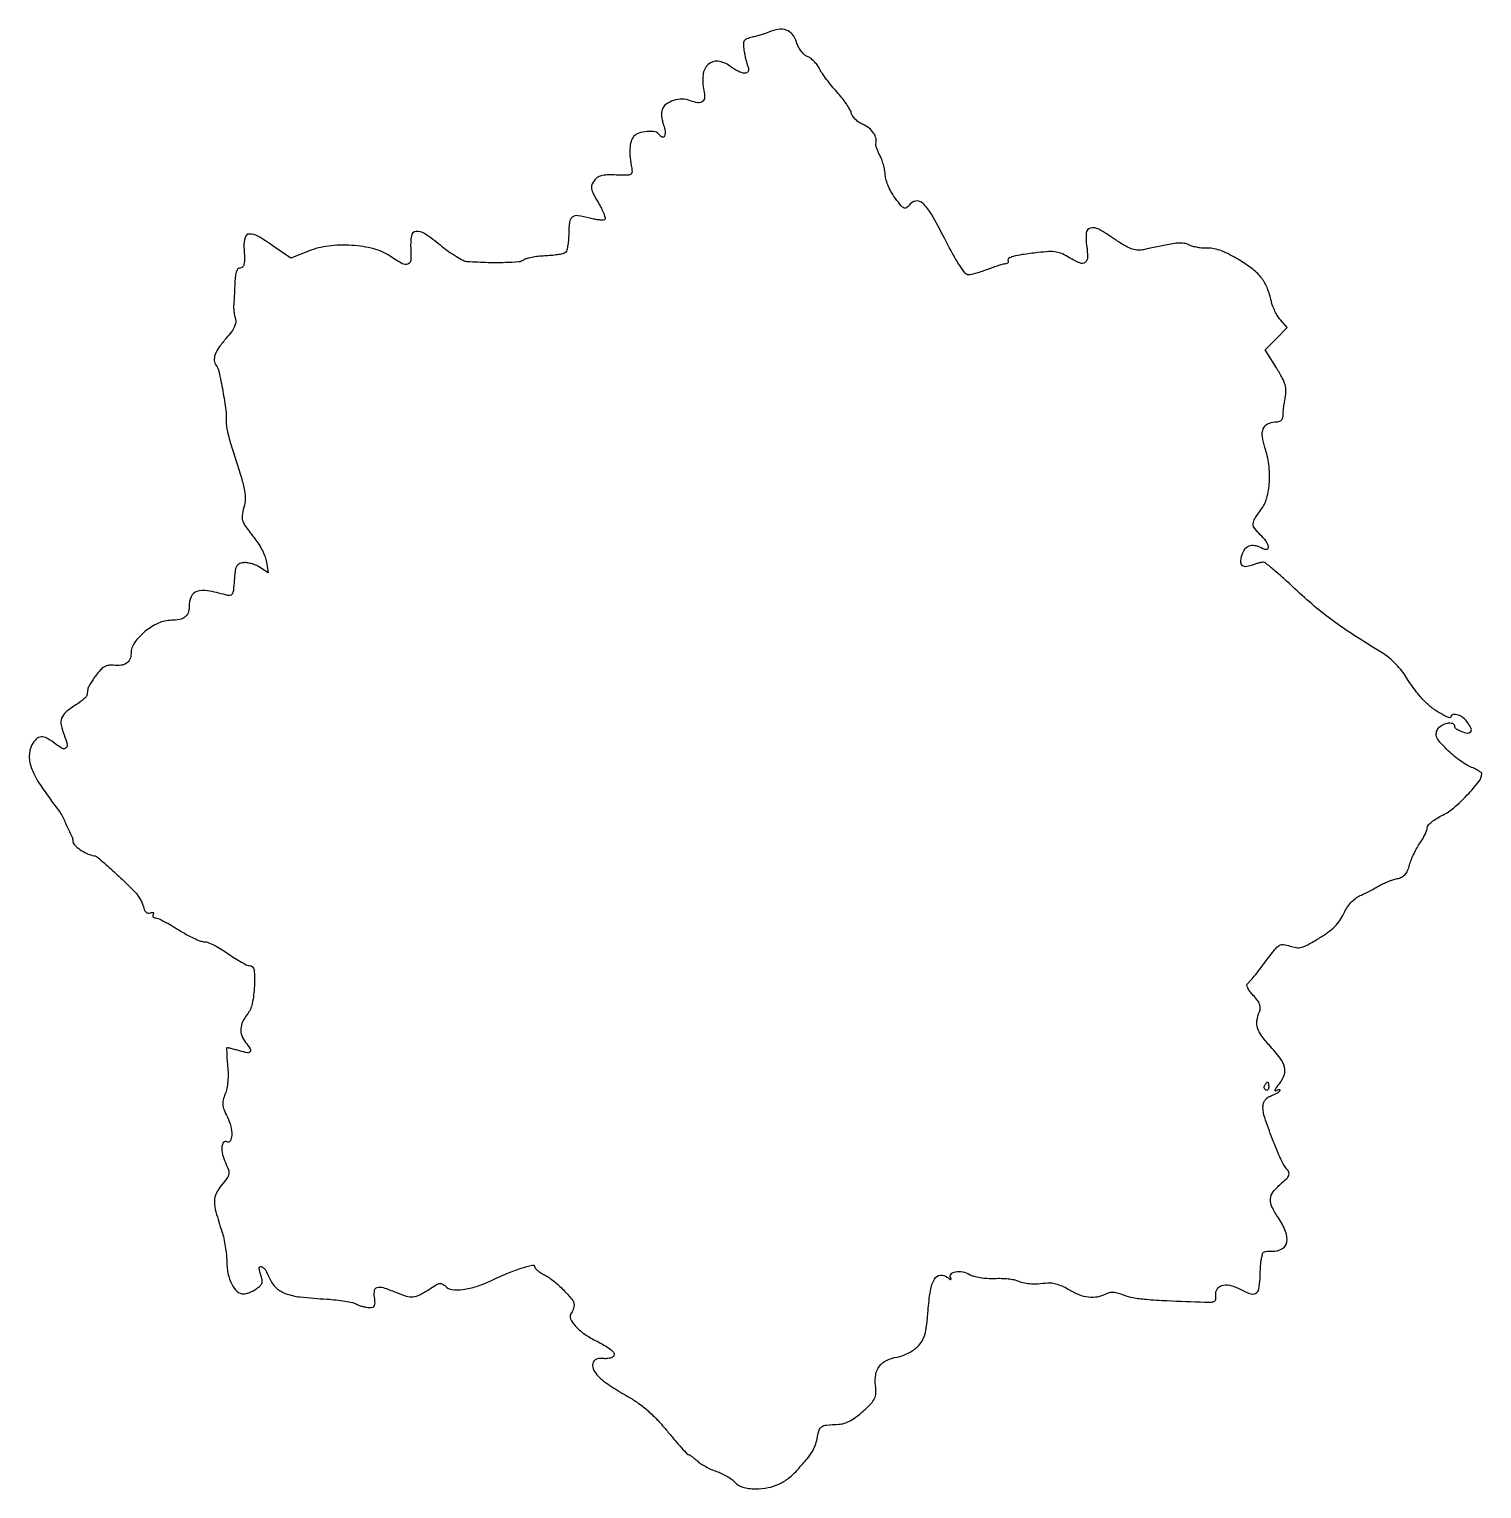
# Model space of a CAD drawing. Extents: x 0 to 425, y 0 to 427.
import ezdxf

# ---------------------------------------------------------------- set-up
doc = ezdxf.new("R2010")
doc.units = 0

msp = doc.modelspace()

# ---------------------------------------------------------------- linework, layer by layer
for points in [[(216.5, 426.026281, -0.019835), (215.531726, 425.643631, -0.009239), (214.249099, 425.22113, -0.009137), (212.884836, 424.826674, -0.012612), (211.645869, 424.52615, 0.034644), (210.059137, 424.066437, 0.166076), (209.337464, 423.482358, 0.149822), (209.083539, 422.542251, 0.026609), (209.243486, 420.704813, 0.01354), (209.472108, 419.349517, 0.011386), (209.785598, 417.927351, 0.011543), (210.131528, 416.641559, 0.030886), (210.454606, 415.75, -0.219913), (210.426005, 414.53463, -0.303855), (209.509514, 414.00457, -0.104711), (207.538099, 414.559285, -0.038441), (205.073701, 416.103631, 0.125748), (201.638058, 417.501655, 0.226892), (198.805096, 416.594316, 0.17782), (197.267314, 413.511061, 0.081905), (197.50728, 408.966852, -0.061374), (197.70432, 406.868099, -0.226036), (197.112619, 405.713526, -0.20558), (195.788642, 405.379546, -0.051272), (193.583916, 405.968095, 0.090372), (191.185793, 406.412082, 0.076994), (188.639002, 406.024897, 0.08317), (186.507806, 404.940939, 0.14294), (185.310798, 403.367544, 0.082883), (185.140251, 402.530588, 0.033072), (185.17605, 401.35676, 0.031599), (185.383517, 400.069418, 0.034504), (185.747928, 398.856859, -0.059144), (186.203667, 397.016659, -0.133642), (186.003416, 395.606758, -0.395589), (185.335668, 395.316056, -0.170223), (184.510081, 395.983688, 0.212771), (183.273002, 396.826271, 0.061902), (180.915847, 396.956043, 0.060614), (178.486188, 396.489462, 0.142775), (176.97125, 395.465358, 0.108066), (176.218057, 394.009481, 0.050338), (175.874409, 391.900725, 0.041378), (175.931422, 389.280812, 0.025981), (176.409013, 386.252433, -0.068551), (176.500253, 384.978131, -0.278791), (176.073933, 384.367101, -0.107778), (174.962806, 384.138268, -0.007966), (171.840933, 384.224302, 0.017229), (169.236277, 384.247817, 0.057596), (167.547194, 384.008941, 0.086866), (166.356383, 383.464461, 0.084519), (165.408249, 382.543636, 0.074584), (164.775785, 381.336103, 0.130779), (164.693486, 380.218476, 0.073669), (165.18901, 378.788839, 0.012343), (166.597591, 376.243261, -0.015582), (167.540917, 374.512115, -0.023928), (168.236791, 372.953539, -0.02065), (168.673053, 371.683116, -0.275382), (168.556648, 371.223314, -0.197618), (168.10851, 371.03638, -0.023346), (167.007615, 371.082315, -0.025073), (165.647858, 371.271884, -0.018046), (164.153525, 371.613499, 0.028827), (160.688618, 372.327412, 0.200477), (159.046974, 371.907974, 0.204057), (158.208382, 370.451307, 0.029951), (158, 366.975684, -0.020986), (157.919808, 365.065922, -0.027925), (157.677821, 363.345851, -0.027664), (157.32972, 361.987772, -0.179644), (156.903219, 361.440186, -0.088739), (156.20639, 361.16464, -0.013107), (154.708734, 360.902417, -0.014432), (152.903858, 360.687975, -0.011961), (150.972792, 360.561354, 0.017683), (149.025515, 360.411275, 0.019956), (147.171405, 360.126901, 0.01963), (145.626753, 359.763033, 0.094239), (144.819573, 359.364597, -0.142172), (143.374517, 358.814066, -0.012844), (139.473117, 358.595902, -0.014699), (134.450627, 358.591993, -0.008204), (128.341668, 358.867239, -0.103091), (127.173871, 359.186529, -0.018003), (125.169433, 360.303383, -0.018871), (122.879476, 361.810533, -0.015939), (120.573417, 363.569809, 0.020447), (115.860692, 367.098378, 0.176526), (113.359124, 367.743399, 0.338351), (111.99791, 366.476261, 0.058118), (111.800082, 362.715217, -0.031598), (111.80139, 359.273121, -0.297092), (110.95924, 358.142897, -0.221459), (109.347684, 358.277011, -0.019486), (105.785066, 360.500083, 0.087716), (101.00074, 362.647325, 0.046461), (94.556559, 363.647797, 0.045405), (87.769955, 363.446996, 0.063871), (81.9051, 361.962594), (76.748138, 359.929909), (71.615409, 363.464955, 0.01852), (67.080192, 366.346892, 0.139431), (64.643148, 366.974297, 0.326597), (63.359889, 365.985627, 0.085992), (63.053789, 363.25, -0.008302), (63.203727, 359.807586, -0.058497), (63.053409, 358.14068, -0.159591), (62.580228, 357.320556, -0.184806), (61.74257, 357, 0.255413), (61.193742, 356.700079, 0.071038), (60.771871, 355.777027, 0.045698), (60.479406, 354.300333, 0.018485), (60.341363, 352.25, -0.002391), (60.273755, 350.321461, -0.002633), (60.189523, 348.454687, -0.002451), (60.101341, 346.860574, -0.013375), (60.026359, 346, 0.042938), (60.006194, 345.275759, 0.01873), (60.097921, 344.317629, 0.018373), (60.272047, 343.30106, 0.023326), (60.510421, 342.379162, -0.102644), (60.625416, 341.17361, -0.078329), (60.276336, 339.891421, -0.054235), (59.399951, 338.397433, -0.020417), (57.873875, 336.509133, 0.023805), (55.723413, 333.811066, 0.067896), (54.596265, 331.696601, 0.10885), (54.359329, 329.982026, 0.147517), (54.925033, 328.534038, -0.115328), (55.73604, 326.792087, -0.006891), (56.851276, 321.064486, -0.009528), (57.761104, 315.407578, -0.060444), (57.818313, 312.5, 0.059932), (57.838582, 311.413513, 0.01411), (58.140374, 309.61875, 0.014333), (58.608057, 307.560937, 0.013666), (59.199509, 305.5, -0.001845), (62.282868, 295.641089, -0.024012), (63.238308, 291.921111, -0.063763), (63.422122, 289.508377, -0.057058), (63.008726, 287.030424, 0.035638), (62.505639, 284.647352, 0.119924), (62.666597, 283.073258, 0.074394), (63.577952, 281.361026, 0.008461), (66.253947, 277.874032, -0.029465), (67.39405, 276.251676, -0.023241), (68.436809, 274.375068, -0.023785), (69.243156, 272.535668, -0.052365), (69.638699, 271.054452), (70.142018, 267.86084), (67.628825, 269.507548, 0.044117), (66.497199, 270.113855, 0.034142), (65.175962, 270.574441, 0.035081), (63.873079, 270.834533, 0.067029), (62.807816, 270.827127, 0.083626), (61.576917, 270.435993, 0.158396), (60.851104, 269.705345, 0.086869), (60.442221, 268.357782, 0.014426), (60.191075, 265.648778, -0.009626), (59.949651, 262.741304, -0.10845), (59.589723, 261.648433, -0.26058), (58.923636, 261.26105, -0.073868), (57.691075, 261.422851, 0.025965), (52.387552, 262.642696, 0.121927), (49.290203, 262.430191, 0.215696), (47.607155, 260.905594, 0.102829), (47, 257.984544, -0.084689), (46.690627, 256.171112, -0.144137), (45.798646, 254.932845, -0.118355), (44.230679, 254.223908, -0.047289), (41.868553, 254, 0.10729), (38.041296, 253.169182, 0.064622), (34.081274, 250.705217, 0.06679), (31.045908, 247.458446, 0.15324), (30.022236, 244.309017, -0.095112), (29.673556, 242.587175, -0.149647), (28.724535, 241.429185, -0.121528), (27.121675, 240.852628, -0.052031), (24.830094, 240.853874, 0.066657), (23.426732, 240.81372, 0.090093), (22.233112, 240.38958, 0.073104), (21.092683, 239.49149, 0.030293), (19.829493, 237.983248, 0.010419), (18.928344, 236.709702, 0.012993), (18.14757, 235.48885, 0.011268), (17.547089, 234.441207, 0.090831), (17.375, 233.91622, 0.000026), (17.318097, 233.498976, 0.000015), (17.25, 232.999348, 0.000015), (17.181905, 232.499508, 0.000025), (17.125, 232.081559, -0.163071), (16.891606, 231.608781, -0.020155), (16.037741, 230.815508, -0.022093), (14.910748, 229.933338, -0.016599), (13.599224, 229.061324, 0.03944), (10.962964, 227.129427, 0.12777), (9.73836, 225.359939, 0.138254), (9.580905, 223.304471, 0.049407), (10.449783, 220.465944, -0.033609), (11.348123, 217.8311, -0.282725), (11.004761, 216.679103, -0.320904), (9.888779, 216.556966, -0.03864), (7.709808, 218.013625, 0.042442), (5.448582, 219.500553, 0.139957), (3.723669, 219.883999, 0.178364), (2.312013, 219.266449, 0.078662), (1.063475, 217.618604, 0.127011), (0.249486, 214.273931, 0.09286), (1.008906, 210.510796, 0.053705), (3.615675, 205.6427, 0.014257), (8.795631, 198.5, -0.047106), (9.743184, 196.994708, -0.007369), (11.280478, 193.835978, -0.004744), (12.782548, 190.54961, -0.105191), (13, 189.527442, 0.195391), (13.489827, 188.321845, 0.047721), (15.158043, 186.906465, 0.047442), (17.266976, 185.717371, 0.073429), (19.277471, 185.156628, -0.149261), (20.171494, 184.755519, -0.002748), (24.095265, 181.28927, -0.007511), (27.999431, 177.695073, -0.012278), (31.185659, 174.519899, -0.035907), (31.952894, 173.591803, -0.02437), (32.69345, 172.43715, -0.024612), (33.302199, 171.245648, -0.044334), (33.662077, 170.210255, 0.047369), (34.001817, 169.251571, 0.103161), (34.466179, 168.628971, 0.142782), (35.03335, 168.361461, 0.131622), (35.675316, 168.428901, -0.043289), (36.189726, 168.576757, -0.173562), (36.508479, 168.528471, -0.312806), (36.612993, 168.322937, -0.104799), (36.492921, 167.988546, 0.112056), (36.363147, 167.610156, 0.179403), (36.445958, 167.282866, 0.156618), (36.736716, 167.058493, 0.081925), (37.190983, 166.974404, -0.104552), (37.974162, 166.792763, -0.010336), (39.71749, 165.935721, -0.012681), (41.769452, 164.806867, -0.009733), (43.953662, 163.474404, 0.015526), (46.191911, 162.144304, 0.017872), (48.407362, 161.020606, 0.017194), (50.336186, 160.206761, 0.091477), (51.45686, 160, -0.096633), (52.552282, 159.786297, -0.019977), (54.350424, 158.971875, -0.020304), (56.394188, 157.839829, -0.017906), (58.42922, 156.5, 0.01172), (60.411197, 155.159672, 0.015118), (62.294883, 154.028125, 0.01289), (63.903591, 153.180513, 0.115294), (64.676022, 153, -0.386849), (65.985374, 151.808674, -0.035428), (66.097987, 147.017015, -0.038158), (65.460325, 141.884573, -0.117189), (64, 138.727129, 0.054699), (62.646471, 136.554854, 0.097982), (62.122968, 134.526637, 0.1055), (62.426776, 132.556027, 0.071213), (63.531803, 130.55887, -0.023212), (64.84066, 128.650409, -0.302299), (64.814141, 127.832238, -0.293297), (64.042537, 127.523445, -0.022349), (61.756602, 128.069806, 0.003009), (60.485197, 128.426172, 0.004266), (59.349479, 128.726755, 0.002466), (58.389398, 128.967071, 0.060157), (58.116699, 129, 0.415881), (57.972531, 128.85501, 0.005499), (57.995854, 127.457634, 0.011782), (58.082788, 125.762788, 0.007009), (58.262105, 123.749392, -0.022544), (58.398328, 121.393806, -0.024854), (58.313816, 119.111528, -0.026875), (58.026567, 117.079769, -0.050857), (57.54494, 115.499392, 0.036945), (56.95422, 113.737991, 0.086351), (56.847034, 112.356852, 0.072252), (57.208532, 110.873701, 0.020239), (58.19227, 108.693129, -0.055869), (59.180606, 106.007687, -0.065879), (59.476281, 103.317311, -0.131377), (59.009678, 101.714969, -0.416838), (58.032788, 101.479736, 0.372684), (57.107057, 101.330434, 0.157851), (56.59783, 100.071232, 0.074417), (56.773106, 97.810614, 0.054335), (57.601285, 95.427801, -0.021374), (58.515302, 93.267897, -0.129739), (58.634967, 92.069752, -0.119028), (58.154598, 90.918946, -0.016785), (56.555264, 88.883309, 0.062123), (54.94853, 86.406229, 0.11398), (54.416146, 84.073197, 0.067433), (54.84588, 80.962767, 0.011425), (56.591174, 75.215053, -0.024813), (57.131329, 73.248313, -0.014854), (57.586157, 70.866864, -0.014856), (57.898644, 68.463608, -0.024903), (58, 66.429869, 0.053182), (58.373794, 62.925531, 0.066616), (59.480051, 59.852669, 0.082854), (61.075443, 57.727376, 0.192718), (62.892504, 57, 0.066994), (63.68355, 57.106469, 0.027775), (64.708751, 57.449757, 0.026869), (65.781946, 57.945037, 0.031238), (66.740923, 58.531089, 0.040328), (67.830936, 59.4337, 0.124715), (68.327083, 60.242194, 0.125753), (68.376231, 61.185272, 0.041322), (67.98818, 62.531089, -0.062767), (67.498263, 64.550968, -0.560473), (68.082076, 65.005645, -0.167493), (69.297691, 63.998426, -0.037816), (70.534037, 61.57278, 0.100841), (72.372665, 58.866619, 0.106089), (75.093656, 57.15453, 0.060029), (79.49683, 56.122053, 0.01326), (87.237007, 55.471206, -0.012484), (89.959038, 55.246573, -0.013949), (92.567024, 54.891808, -0.013332), (94.763287, 54.46997, -0.068852), (95.921266, 54.042137, 0.033565), (96.804993, 53.642931, 0.023046), (97.852448, 53.306128, 0.023299), (98.895853, 53.074522, 0.042986), (99.761066, 53, 0.079169), (100.692979, 53.148488, 0.203738), (101.196275, 53.588128, 0.125857), (101.367384, 54.430356, 0.023946), (101.213308, 56, -0.075906), (101.22515, 58.044207, -0.302117), (102.032889, 58.92156, -0.142184), (103.770298, 58.847527, -0.017681), (107.345757, 57.5, 0.024121), (110.494751, 56.359273, 0.096258), (112.526184, 56.140272, 0.100608), (114.444715, 56.70251, 0.027661), (117.156263, 58.331296, -0.014202), (119.119102, 59.583409, -0.089224), (120.226464, 60.002055, -0.167), (121.073711, 59.876194, -0.085461), (121.940149, 59.218987, 0.180738), (123.842847, 58.27198, 0.056902), (127.073883, 58.302603, 0.0475), (131.030541, 59.179449, 0.03417), (135.232998, 60.864451, -0.013831), (139.87434, 62.9482, -0.0206), (144.05068, 64.487508, -0.01619), (147.399725, 65.448938, -0.48861), (148, 64.981321, 0.187445), (148.175399, 64.529892, 0.032776), (148.846518, 63.886785, 0.03163), (149.778261, 63.199819, 0.023712), (150.881763, 62.561143, -0.051484), (153.546443, 60.814849, -0.027535), (156.461562, 58.163444, -0.023516), (158.918608, 55.421527, -0.159958), (159.561352, 53.746559, -0.064159), (159.516269, 53.176825, -0.033524), (159.323233, 52.490378, -0.032695), (159.026865, 51.801952, -0.042759), (158.664578, 51.220685, 0.275473), (158.505664, 49.715783, 0.076405), (159.871322, 47.65354, 0.055269), (162.409778, 45.413905, 0.035173), (165.788134, 43.378718, -0.014616), (169.119499, 41.553979, -0.063748), (170.895373, 40.182348, -0.214685), (171.270555, 39.194169, -0.294143), (170.723504, 38.447393, -0.027428), (170.111901, 38.250424, -0.023806), (169.452888, 38.110568, -0.024514), (168.843292, 38.041699, -0.062167), (168.399203, 38.068687, 0.12687), (166.147089, 37.916386, 0.269951), (165.030655, 36.652546, 0.185407), (165.388203, 34.575022, 0.07314), (167.25, 32.287258, 0.03127), (168.499427, 31.278639, 0.008815), (170.56818, 29.866342, 0.008849), (172.967753, 28.349598, 0.00923), (175.386356, 26.940531, -0.028726), (178.329814, 25.068367, -0.024735), (181.196585, 22.78126, -0.022948), (184.024242, 20.04624, -0.017795), (186.850501, 16.827587, 0.004905), (189.031589, 14.210608, 0.007662), (190.965269, 12.005604, 0.002981), (192.651491, 10.163397, 0.208864), (193.025583, 10, -0.140619), (193.363414, 9.903072, -0.015805), (194.033425, 9.454055, -0.018185), (194.810162, 8.853224, -0.013818), (195.61778, 8.141465, 0.042817), (196.634936, 7.344779, 0.019855), (198.076173, 6.482511, 0.019501), (199.671404, 5.691254, 0.025676), (201.185422, 5.10382, -0.029735), (202.68348, 4.508554, -0.023349), (204.230342, 3.694632, -0.023889), (205.600984, 2.798926, -0.052206), (206.534068, 1.962355, 0.070432), (207.603728, 1.071221, 0.061594), (208.927394, 0.462659, 0.050402), (210.593193, 0.112506, 0.026623), (212.704647, 0, 0.047213), (216.28859, 0.339171, 0.061118), (219.430164, 1.348259, 0.05989), (222.282431, 3.106888, 0.04297), (225.004396, 5.683847, 0.007533), (227.784627, 8.906661, 0.034372), (229.237933, 10.908206, 0.053803), (230.071097, 12.625062, 0.041253), (230.611307, 14.640786, -0.026811), (231.205525, 17.14482, -0.17647), (231.958466, 18.164701, -0.125564), (233.321597, 18.640282, -0.011046), (236.997119, 18.875, 0.071752), (238.538985, 19.163452, 0.041418), (240.272806, 19.919064, 0.035654), (242.135436, 21.099996, 0.0246), (244.069371, 22.681638, 0.016231), (246.386705, 24.916002, 0.080888), (247.418046, 26.392447, 0.104698), (247.794587, 27.933277, 0.036527), (247.698262, 30.22647, -0.07023), (247.779437, 33.443313, -0.121681), (248.833528, 35.884374, -0.121138), (250.907166, 37.560876, -0.069239), (254, 38.519408, 0.046923), (255.521468, 38.917726, 0.029862), (257.201812, 39.647129, 0.029901), (258.778883, 40.569098, 0.047998), (259.984891, 41.553822, 0.058389), (261.302675, 43.205254, 0.06805), (262.122477, 45.036283, 0.042924), (262.646004, 47.628552, 0.010034), (263.05995, 52.046963, -0.021661), (263.753424, 57.964187, -0.088942), (264.944095, 61.358234, -0.234567), (266.608315, 62.485045, -0.206932), (268.64177, 61.914097, 0.0173), (269.277551, 61.433541, 0.097433), (269.664633, 61.26143, 0.515161), (269.782211, 61.366076, 0.108507), (269.677438, 61.678004, -0.32998), (269.78324, 62.762621, -0.16381), (271.055249, 63.476405, -0.092137), (273.193547, 63.48254, -0.09068), (275.204417, 62.721617, 0.06903), (276.442638, 62.19112, 0.026454), (278.277401, 61.792301, 0.025125), (280.381648, 61.55797, 0.025082), (282.5, 61.535701, -0.016957), (284.538664, 61.547382, -0.018089), (286.529741, 61.419071, -0.017973), (288.226534, 61.186062, -0.075921), (289.196991, 60.860189, 0.064857), (290.763226, 60.295592, 0.036953), (292.75853, 60.009164, 0.030851), (295.166834, 59.992249, 0.01881), (298, 60.254423, -0.078491), (299.219119, 60.221778, -0.030494), (300.86135, 59.812228, -0.029269), (302.618371, 59.14306, -0.032079), (304.230128, 58.290495, 0.044441), (307.17596, 56.824142, 0.064174), (309.995317, 56.119639, 0.072319), (312.632607, 56.192692, 0.08), (315.042905, 57.022962, -0.071504), (316.11211, 57.411594, -0.067224), (317.27082, 57.494722, -0.054591), (318.608205, 57.26281, -0.027493), (320.227163, 56.697862, 0.055604), (322.899372, 55.930544, 0.020298), (326.808545, 55.427656, 0.011359), (332.923359, 55.031888, 0.002195), (344, 54.616023, 0.017877), (345.960144, 54.621144, 0.133655), (346.839344, 54.897063, 0.226538), (347.216963, 55.505562, 0.061798), (347.201183, 56.667118, -0.175098), (347.572266, 58.411041, -0.187205), (348.962603, 59.455593, -0.123709), (351.2303, 59.519189, -0.064871), (353.900361, 58.551525, 0.028209), (357.165999, 57.089863, 0.204484), (358.847052, 57.155395, 0.240861), (359.795928, 58.388897, 0.038825), (360.125, 61.5, -0.004522), (360.191161, 63.296299, -0.005554), (360.286719, 64.971875, -0.004657), (360.395642, 66.376516, -0.039589), (360.5, 67, 0.006653), (360.60486, 67.444493, 0.004477), (360.713281, 67.954636, 0.00451), (360.809339, 68.450253, 0.008914), (360.875, 68.845571, -0.249982), (361.107565, 69.160098, -0.053339), (361.771094, 69.393025, -0.043957), (362.687473, 69.525127, -0.029207), (363.75, 69.521848, 0.141524), (366.540512, 70.144974, 0.226587), (367.940333, 72.088163, 0.14149), (367.614923, 75.251918, 0.05336), (365.5, 79.214812, -0.035907), (363.622705, 82.455418, -0.131104), (363.172031, 84.766894, -0.148999), (363.955228, 86.822742, -0.051163), (366.178443, 89.152299, 0.014666), (367.932109, 90.74024, 0.103899), (368.575658, 91.683815, 0.195819), (368.579636, 92.518737, 0.077843), (367.982144, 93.521515, -0.069791), (366.218186, 96.376973, -0.011326), (363.724481, 102.420139, -0.010651), (361.496791, 108.572334, -0.081708), (361, 111.592062, -0.065462), (361.152524, 112.752054, -0.093127), (361.601026, 113.687217, -0.088978), (362.376575, 114.424928, -0.054953), (363.5, 115, 0.019085), (364.457722, 115.406597, 0.027704), (365.265625, 115.842771, 0.026587), (365.862223, 116.254085, 0.232572), (366, 116.534266, 0.303161), (365.895636, 116.690572, 0.134918), (365.638221, 116.72296, 0.069853), (365.241171, 116.607697, 0.032902), (364.768411, 116.35687, -0.413614), (364.572627, 116.402877, -0.257253), (364.559276, 116.65921, -0.041408), (364.998139, 117.400868, -0.012358), (365.785928, 118.454981, 0.079411), (367.199916, 120.994598, 0.151826), (367.311293, 123.304076, 0.099432), (366.038228, 125.930306, 0.022908), (362.869551, 129.727657, -0.026008), (360.48401, 132.622778, -0.087099), (359.388846, 134.814276, -0.111439), (359.244928, 136.936438, -0.058376), (359.956814, 139.5, 0.088125), (360.194156, 140.604364, 0.09916), (360.019439, 141.674919, 0.071934), (359.374033, 142.847748, 0.026453), (358.154093, 144.29733, -0.026363), (357.164885, 145.472317, -0.052801), (356.54001, 146.511117, -0.079886), (356.31077, 147.318621, -0.274022), (356.523249, 147.79733, 0.062293), (357.101668, 148.328216, 0.004746), (358.46029, 149.96, 0.006469), (360.042063, 151.948879, 0.004882), (361.729857, 154.172885, -0.007512), (364.450548, 157.719059, -0.083325), (365.770501, 158.91243, -0.174811), (367.028253, 159.197236, -0.059441), (368.875368, 158.740942, 0.057369), (370.687442, 158.285355, 0.098068), (372.23852, 158.384464, 0.060278), (374.108598, 159.130816, 0.011182), (377.323314, 160.982143, 0.021605), (379.970896, 162.747451, 0.037949), (381.970496, 164.456223, 0.044167), (383.471741, 166.24029, 0.046938), (384.601794, 168.225739, -0.037917), (385.541732, 169.948617, -0.041359), (386.70732, 171.456995, -0.04393), (388.027927, 172.668705, -0.05786), (389.429676, 173.507102, 0.008057), (390.787271, 174.145485, 0.005271), (392.332467, 174.923029, 0.005302), (393.822597, 175.71278, 0.010115), (395, 176.384076, -0.024839), (396.153589, 176.997525, -0.01546), (397.560262, 177.605827, -0.015504), (398.988398, 178.121046, -0.026969), (400.205148, 178.446423, 0.062136), (401.547252, 178.908362, 0.094783), (402.529114, 179.646453, 0.081436), (403.265178, 180.783077, 0.035706), (403.866616, 182.479092, -0.027347), (404.383623, 184.018146, -0.016379), (405.155522, 185.78678, -0.016377), (406.041881, 187.501748, -0.027256), (406.911467, 188.875667, 0.021878), (407.71087, 190.109156, 0.022892), (408.386494, 191.389662, 0.023318), (408.864968, 192.543502, 0.086835), (409, 193.315164, -0.189455), (409.283336, 194.03609, -0.034874), (410.34679, 195.031046, -0.033102), (411.829209, 196.080949, -0.024808), (413.584818, 197.04106, 0.066103), (416.810851, 199.167837, 0.02506), (420.710724, 202.911595, 0.020842), (424.131645, 206.859275, 0.15957), (424.975209, 209.12868, 0.249015), (424.824481, 209.441757, 0.020661), (424.05063, 209.96291, 0.023762), (423.01993, 210.531158, 0.015912), (421.792893, 211.085786, -0.042407), (420.295874, 211.86033, -0.017496), (418.406979, 213.144883, -0.017162), (416.465974, 214.671695, -0.021142), (414.769975, 216.230025, -0.01359), (412.746028, 218.367087, -0.071807), (411.853749, 219.706459, -0.134198), (411.65356, 220.822397, -0.100865), (412.012265, 222.022918, -0.130393), (413.144143, 223.236155, -0.088815), (414.90327, 223.946106, -0.125928), (416.397285, 223.88016, -0.330321), (417, 223.067388, 0.262919), (417.445283, 222.279118, 0.046024), (419.038982, 221.50846, 0.046017), (420.757113, 221.03949, 0.244688), (421.656381, 221.323047, 0.298785), (421.864329, 222.324615, 0.063905), (420.963646, 223.959261, 0.059032), (419.527864, 225.50303, 0.11245), (418.031667, 226.281468, 0.036721), (417.253019, 226.425065, 0.063789), (416.596802, 226.412959, 0.096734), (416.157382, 226.258151, 0.265809), (416, 225.983025, -0.531379), (415.355242, 225.547646, -0.035638), (412.968231, 226.713054, -0.033094), (410.171913, 228.59182, -0.040513), (407.844591, 230.711515, -0.019138), (406.65663, 232.085817, -0.008917), (405.218351, 233.951721, -0.00882), (403.776649, 235.965961, -0.012188), (402.559945, 237.826258, 0.037056), (401.191813, 239.706983, 0.023928), (399.353368, 241.677117, 0.023856), (397.32354, 243.473321, 0.035337), (395.371468, 244.826258, -0.008847), (387.65882, 249.588028, -0.015671), (381.499365, 253.821383, -0.01709), (375.994704, 258.161584, -0.013418), (370.32431, 263.222605, 0.005466), (367.089895, 266.203174, 0.008302), (364.208406, 268.71539, 0.003889), (361.723688, 270.777256, 0.172914), (361.098858, 271, 0.05469), (360.571028, 270.942093, 0.012087), (359.686237, 270.723022, 0.012428), (358.670696, 270.418045, 0.011682), (357.650178, 270.057098, -0.077609), (355.844932, 269.675316, -0.260618), (354.798716, 270.188964, -0.195402), (354.502606, 271.522065, -0.047166), (355.099177, 273.75, -0.102244), (355.987632, 275.168135, -0.150008), (357.263461, 275.881021, -0.121277), (358.933617, 275.831529, -0.055155), (360.975319, 275.013209, 0.171194), (362.180499, 274.828232, 0.415843), (362.63641, 275.500656, 0.114733), (361.899665, 277.146761, 0.042895), (360.191807, 279.035932, -0.042731), (358.590329, 280.806264, -0.171525), (358.151439, 282.175418, -0.133186), (358.62112, 283.724721, -0.022064), (360.406922, 286.316722, 0.0955), (362.093327, 289.746521, 0.050938), (362.871457, 294.426303, 0.047678), (362.704462, 299.593883, 0.050928), (361.554761, 304.518384, -0.050177), (360.807355, 307.698193, -0.126289), (361.091656, 310.042965, -0.178785), (362.357567, 311.469708, -0.123427), (364.473035, 312, 0.048718), (365.54097, 312.104304, 0.110377), (366.279922, 312.42951, 0.139116), (366.707124, 312.980079, 0.099727), (366.850916, 313.75, -0.026448), (366.886047, 314.656855, -0.008063), (367.03379, 316.022992, -0.008048), (367.248954, 317.550409, -0.008707), (367.508271, 319.0304, 0.047748), (367.705915, 321.094902, 0.071604), (367.448415, 322.884028, 0.052529), (366.619957, 324.894506, 0.015088), (364.927486, 327.809749), (361.66456, 333.058699), (364.854883, 336.350278), (368.045207, 339.641856), (366.084001, 341.903146, -0.041442), (365.282987, 342.998045, -0.023934), (364.49861, 344.430718, -0.023794), (363.844581, 345.954314, -0.03649), (363.440959, 347.332218, 0.04167), (362.282688, 351.139908, 0.06982), (360.629142, 354.041288, 0.062684), (358.106689, 356.577768, 0.027499), (354.210318, 359.289323, 0.017065), (351.348248, 360.923739, 0.030894), (348.889368, 362.030589, 0.037988), (346.74735, 362.658767, 0.061804), (344.861534, 362.82111, -0.028691), (343.407063, 362.849898, -0.023504), (341.863906, 363.042478, -0.024122), (340.458859, 363.355772, -0.056002), (339.457456, 363.755177, 0.074243), (338.302702, 364.167797, 0.045213), (336.858988, 364.319372, 0.036545), (335.101888, 364.21591, 0.020294), (332.985998, 363.847354, -0.000794), (331.066272, 363.43527, -0.000645), (329.007039, 362.999434, -0.000651), (327.108116, 362.602667, -0.001695), (325.740092, 362.323519, -0.079491), (324.1157, 362.259729, -0.063032), (322.409412, 362.686877, -0.043267), (320.34897, 363.701757, -0.014743), (317.545319, 365.513228, 0.024161), (312.973049, 368.346839, 0.187362), (310.529111, 368.681439, 0.324087), (309.314274, 367.266975, 0.057979), (309.436161, 363.577145, -0.034389), (309.714111, 360.114523, -0.246394), (308.975881, 358.667721, -0.260404), (307.404828, 358.500046, -0.037619), (304.436453, 360.039274, 0.033038), (302.328652, 361.156849, 0.064902), (300.514086, 361.701988, 0.053448), (298.399577, 361.819314, 0.016344), (295.204691, 361.550152, 0.007118), (290.599867, 360.943588, 0.032009), (287.944021, 360.379731, 0.072464), (286.600798, 359.783309, 0.411588), (286.441491, 359.09467, -0.144691), (286.522388, 358.797971, -0.174012), (286.419538, 358.52944, -0.129002), (286.132799, 358.331641, -0.067528), (285.706011, 358.239593, 0.04852), (285.010895, 358.117023, 0.007667), (283.679266, 357.724236, 0.008446), (282.119863, 357.209096, 0.007293), (280.5, 356.61682, -0.011045), (278.852104, 356.028275, -0.011644), (277.208415, 355.524046, -0.011338), (275.773768, 355.155135, -0.05039), (274.911627, 355.043893, -0.238367), (273.962493, 355.49116, -0.019877), (272.327869, 357.767944, -0.019844), (270.317447, 361.097308, -0.00821), (267.854221, 365.74736, 0.011885), (264.068462, 372.768849, 0.074081), (261.550455, 375.972404, 0.230183), (259.513214, 376.612144, 0.200423), (257.583887, 375.445609, -0.075625), (256.775344, 374.632098, -0.276233), (256.080686, 374.563471, -0.110458), (255.239484, 375.217109, -0.009649), (253.547797, 377.348447, -0.033885), (252.470887, 378.978409, -0.02671), (251.526498, 380.871643, -0.027405), (250.837618, 382.73278, -0.058232), (250.557961, 384.240704, 0.030545), (250.373699, 385.671077, 0.020485), (249.997437, 387.276957, 0.020663), (249.50289, 388.807985, 0.037827), (248.957107, 390, -0.020242), (248.446137, 391.019725, -0.024425), (248.05361, 392.016358, -0.024176), (247.809537, 392.871538, -0.128532), (247.822067, 393.353558, 0.129201), (247.860176, 394.897779, 0.089744), (247.158952, 396.505379, 0.078907), (245.828072, 397.940274, 0.068307), (244.05375, 398.977736, -0.05143), (242.91162, 399.59498, -0.04467), (241.859636, 400.458841, -0.047011), (241.045594, 401.425218, -0.090291), (240.628319, 402.344759, 0.069691), (240.184708, 403.4393, 0.018319), (239.176141, 405.044943, 0.018237), (237.881236, 406.806256, 0.017786), (236.45102, 408.483749, -0.013341), (234.953423, 410.208975, -0.011186), (233.456713, 412.114411, -0.01134), (232.167152, 413.917759, -0.030223), (231.357344, 415.275865, 0.041211), (230.643811, 416.414918, 0.034185), (229.710643, 417.499838, 0.035477), (228.710898, 418.378783, 0.074123), (227.804664, 418.876556, -0.097941), (226.92258, 419.416847, -0.043793), (226.00253, 420.427643, -0.041051), (225.185557, 421.705474, -0.043571), (224.607025, 423.074962, 0.091385), (223.402637, 425.306654, 0.136977), (221.613139, 426.587954, 0.124135), (219.280057, 426.827051, 0.067888)], [(362.666667, 117.543989, -0.059057), (362.605052, 117.024148, -0.126631), (362.417083, 116.669932, -0.191218), (362.139071, 116.534562, -0.158515), (361.817021, 116.613087, -0.108766), (361.536973, 116.88478, -0.099739), (361.385962, 117.257398, -0.095385), (361.387618, 117.673795, -0.090093), (361.542705, 118.069098, -0.02679), (362.086603, 118.852054, -0.350126), (362.40792, 118.929499, -0.269722), (362.623697, 118.618676, -0.019984)]]:
    msp.add_lwpolyline(points, format="xyb", close=True)

doc.saveas('drawing.dxf')
